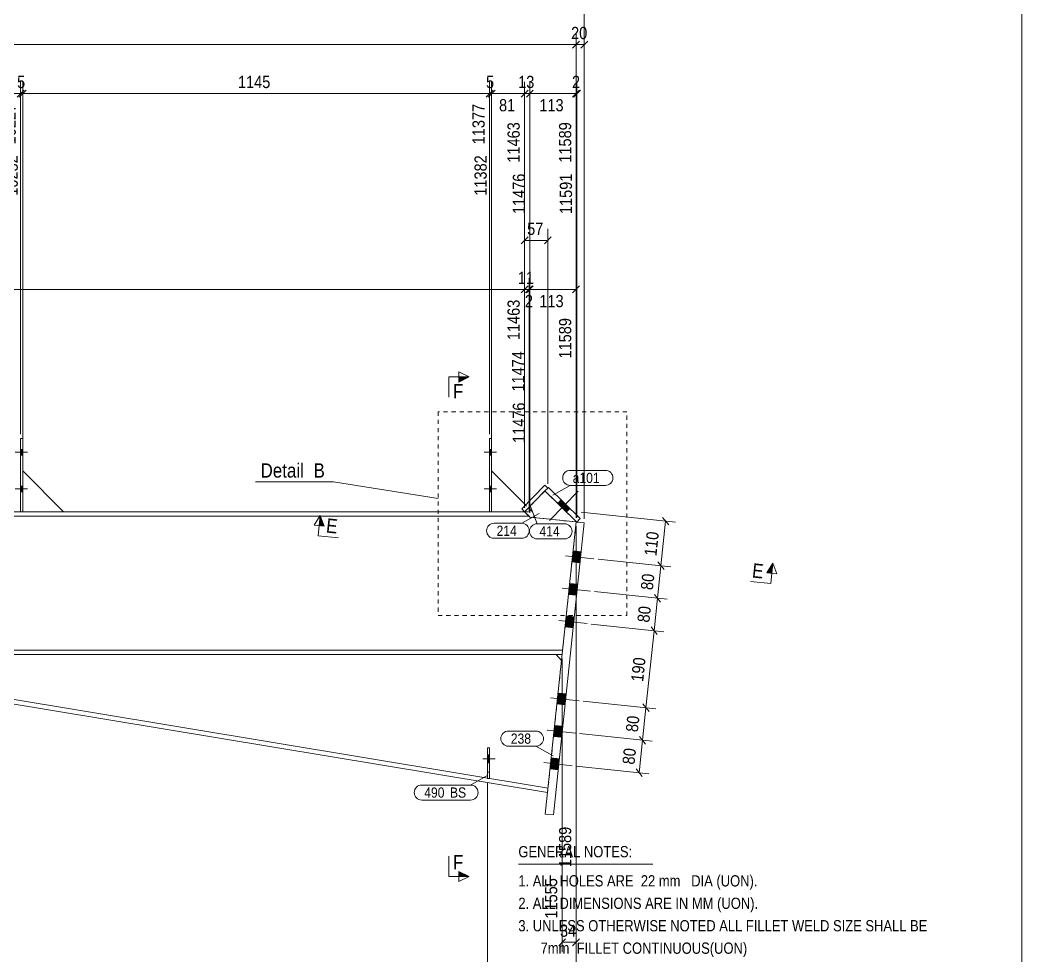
# Model space of a CAD drawing. Header units: millimetres. Extents: x 2 to 825, y 1 to 579.
# Drawn here: x 579.3 to 825, y 197.3 to 426.7 of the extents above; entities that cross this region are included whole.
import ezdxf

# ---------------------------------------------------------------- set-up
doc = ezdxf.new("R2010")
doc.units = ezdxf.units.MM
for name, pattern in [('XKITLINE00', [0]), ('XKITLINE01', [4, 1, -1, 1, -1]), ('XKITLINE02', [4, 2, -2])]:
    doc.linetypes.add(name, pattern=pattern)
for name, color, linetype, lineweight in [('Bolt', 3, 'Continuous', 0), ('DetailSymbol', 3, 'Continuous', 0), ('Dimensions', 7, 'Continuous', 0), ('DrawingSheet', 5, 'Continuous', 0), ('OtherObjectType', 7, 'Continuous', 0), ('Part', 2, 'Continuous', 0), ('PartMark', 7, 'Continuous', 0), ('Section', 6, 'Continuous', 0)]:
    doc.layers.add(name, color=color, linetype=linetype, lineweight=lineweight)
doc.styles.add('ARIAL', font='ARIAL.TTF')
doc.styles.add('ARIAL_NARROW', font='ARIALN.TTF')

# ---------------------------------------------------------------- blocks, each defined once
blk = doc.blocks.new('*A8')
at = {"layer": 'Bolt'}
blk.add_hatch(color=3, dxfattribs=at).paths.add_polyline_path([(694.44, 244.62), (693.94, 244.62), (693.94, 246.58), (694.44, 246.58)], flags=17)
at = {"layer": 'Bolt', "color": 3, "linetype": 'XKITLINE00', "lineweight": 0}
for p, q in [((694.44, 246.58), (693.94, 246.58)), ((695.79, 245.6), (692.79, 245.6)), ((694.44, 244.62), (693.94, 244.62))]:
    blk.add_line(p, q, dxfattribs=at)
blk = doc.blocks.new('*A18')
at = {"layer": 'Bolt'}
for points in [[(716.62, 293.65), (714.63, 293.86), (714.91, 296.54), (716.9, 296.33)], [(716.62, 293.65), (714.63, 293.86), (714.91, 296.54), (716.9, 296.33)], [(715.78, 285.69), (713.79, 285.9), (714.07, 288.58), (716.06, 288.38)], [(715.78, 285.69), (713.79, 285.9), (714.07, 288.58), (716.06, 288.38)], [(714.94, 277.73), (712.95, 277.94), (713.24, 280.63), (715.22, 280.42)], [(714.94, 277.73), (712.95, 277.94), (713.24, 280.63), (715.22, 280.42)], [(712.95, 258.84), (710.96, 259.05), (711.24, 261.73), (713.23, 261.52)], [(712.95, 258.84), (710.96, 259.05), (711.24, 261.73), (713.23, 261.52)], [(712.11, 250.88), (710.12, 251.09), (710.4, 253.78), (712.39, 253.57)], [(712.11, 250.88), (710.12, 251.09), (710.4, 253.78), (712.39, 253.57)], [(711.27, 242.93), (709.28, 243.14), (709.56, 245.82), (711.55, 245.61)], [(711.27, 242.93), (709.28, 243.14), (709.56, 245.82), (711.55, 245.61)]]:
    blk.add_hatch(color=3, dxfattribs=at).paths.add_polyline_path(points, flags=17)
at = {"layer": 'Bolt', "color": 3, "linetype": 'XKITLINE00', "lineweight": 0}
for p, q in [((720.04, 294.64), (713.08, 295.38)), ((720.04, 294.64), (713.08, 295.38)), ((716.9, 296.33), (714.91, 296.54)), ((716.9, 296.33), (714.91, 296.54)), ((716.62, 293.65), (714.63, 293.86)), ((716.62, 293.65), (714.63, 293.86)), ((716.06, 288.38), (714.07, 288.58)), ((716.06, 288.38), (714.07, 288.58)), ((719.2, 286.69), (712.24, 287.42)), ((719.2, 286.69), (712.24, 287.42)), ((715.78, 285.69), (713.79, 285.9)), ((715.78, 285.69), (713.79, 285.9)), ((715.22, 280.42), (713.24, 280.63)), ((715.22, 280.42), (713.24, 280.63)), ((718.36, 278.73), (711.4, 279.46)), ((718.36, 278.73), (711.4, 279.46)), ((714.94, 277.73), (712.95, 277.94)), ((714.94, 277.73), (712.95, 277.94)), ((716.37, 259.84), (709.41, 260.57)), ((716.37, 259.84), (709.41, 260.57)), ((713.23, 261.52), (711.24, 261.73)), ((713.23, 261.52), (711.24, 261.73)), ((712.95, 258.84), (710.96, 259.05)), ((712.95, 258.84), (710.96, 259.05)), ((712.39, 253.57), (710.4, 253.78)), ((712.39, 253.57), (710.4, 253.78)), ((715.53, 251.88), (708.57, 252.61)), ((715.53, 251.88), (708.57, 252.61)), ((712.11, 250.88), (710.12, 251.09)), ((712.11, 250.88), (710.12, 251.09)), ((711.55, 245.61), (709.56, 245.82)), ((711.55, 245.61), (709.56, 245.82)), ((714.69, 243.92), (707.73, 244.66)), ((714.69, 243.92), (707.73, 244.66)), ((711.27, 242.93), (709.28, 243.14)), ((711.27, 242.93), (709.28, 243.14))]:
    blk.add_line(p, q, dxfattribs=at)
blk = doc.blocks.new('*A19')
at = {"layer": 'Bolt'}
blk.add_hatch(color=3, dxfattribs=at).paths.add_polyline_path([(714.14, 306.97), (713.31, 306.11), (711.16, 308.21), (712, 309.07)], flags=17)
blk.add_hatch(color=3, dxfattribs=at).paths.add_polyline_path([(714.14, 306.97), (713.31, 306.11), (711.16, 308.21), (712, 309.07)], flags=17)
at = {"layer": 'Bolt', "color": 3, "linetype": 'XKITLINE00', "lineweight": 0}
for p, q in [((716.14, 311.17), (709.16, 304.01)), ((716.14, 311.17), (709.16, 304.01)), ((712, 309.07), (711.16, 308.21)), ((712, 309.07), (711.16, 308.21)), ((714.14, 306.97), (713.31, 306.11)), ((714.14, 306.97), (713.31, 306.11))]:
    blk.add_line(p, q, dxfattribs=at)
blk = doc.blocks.new('*A20')
at = {"layer": 'Part', "color": 2, "linetype": 'XKITLINE00', "lineweight": 0}
for p, q in [((496.36, 306.14), (703.03, 306.14)), ((704.13, 305.04), (496.36, 305.04)), ((704.13, 305.04), (703.03, 306.14)), ((712.35, 272.24), (496.36, 272.24)), ((496.36, 271.14), (712.23, 271.14))]:
    blk.add_line(p, q, dxfattribs=at)
at = {"layer": 'Part', "color": 7, "linetype": 'XKITLINE01', "lineweight": 0}
for p, q in [((703.03, 306.13), (496.36, 306.13)), ((703.03, 306.14), (703.03, 306.13)), ((704.32, 304.85), (703.03, 306.13)), ((715.66, 303.65), (704.32, 304.85)), ((712.23, 271.14), (715.66, 303.65))]:
    blk.add_line(p, q, dxfattribs=at)
blk = doc.blocks.new('*A21')
at = {"layer": 'Part', "color": 2, "linetype": 'XKITLINE00', "lineweight": 0}
for p, q in [((579.94, 324.14), (579.44, 324.14)), ((579.44, 324.14), (579.44, 306.14)), ((579.94, 306.14), (579.94, 324.14))]:
    blk.add_line(p, q, dxfattribs=at)
at = {"layer": 'Part', "color": 7, "linetype": 'XKITLINE01', "lineweight": 0}
blk.add_line((579.44, 306.14), (579.94, 306.14), dxfattribs=at)
blk = doc.blocks.new('*A25')
at = {"layer": 'Part', "color": 7, "linetype": 'XKITLINE01', "lineweight": 0}
for p, q in [((693.94, 248.3), (693.94, 240.8)), ((694.44, 248.3), (693.94, 248.3)), ((694.44, 240.8), (694.44, 248.3)), ((693.94, 242.3), (694.44, 242.3)), ((693.94, 240.8), (694.44, 240.8))]:
    blk.add_line(p, q, dxfattribs=at)
blk = doc.blocks.new('*A26')
at = {"layer": 'Part', "color": 2, "linetype": 'XKITLINE00', "lineweight": 0}
blk.add_line((694.94, 316.14), (703.27, 307.81), dxfattribs=at)
at = {"layer": 'Part', "color": 7, "linetype": 'XKITLINE01', "lineweight": 0}
for p, q in [((694.94, 306.14), (694.94, 316.14)), ((704.94, 306.14), (703.27, 307.81)), ((694.94, 306.14), (704.94, 306.14))]:
    blk.add_line(p, q, dxfattribs=at)
blk = doc.blocks.new('*A28')
at = {"layer": 'Part', "color": 2, "linetype": 'XKITLINE00', "lineweight": 0}
for p, q in [((694.94, 324.14), (694.44, 324.14)), ((694.44, 324.14), (694.44, 306.14)), ((694.94, 306.14), (694.94, 324.14))]:
    blk.add_line(p, q, dxfattribs=at)
at = {"layer": 'Part', "color": 7, "linetype": 'XKITLINE01', "lineweight": 0}
blk.add_line((694.44, 306.14), (694.94, 306.14), dxfattribs=at)
blk = doc.blocks.new('*A29')
at = {"layer": 'Part', "color": 2, "linetype": 'XKITLINE00', "lineweight": 0}
blk.add_line((589.94, 306.14), (579.94, 316.14), dxfattribs=at)
at = {"layer": 'Part', "color": 7, "linetype": 'XKITLINE01', "lineweight": 0}
for p, q in [((579.94, 316.14), (579.94, 306.14)), ((579.94, 306.14), (589.94, 306.14))]:
    blk.add_line(p, q, dxfattribs=at)
blk = doc.blocks.new('*A36')
at = {"layer": 'Part', "color": 2, "linetype": 'XKITLINE00', "lineweight": 0}
for p, q in [((694.44, 248.3), (693.94, 248.3)), ((693.94, 248.3), (693.94, 240.88)), ((694.44, 248.3), (694.44, 240.8))]:
    blk.add_line(p, q, dxfattribs=at)
at = {"layer": 'Part', "color": 7, "linetype": 'XKITLINE01', "lineweight": 0}
for p, q in [((693.94, 242.3), (694.44, 242.3)), ((693.94, 240.8), (693.94, 240.88)), ((694.44, 240.8), (693.94, 240.8))]:
    blk.add_line(p, q, dxfattribs=at)
blk = doc.blocks.new('*A50')
at = {"layer": 'Part', "color": 2, "linetype": 'XKITLINE00', "lineweight": 0}
for p, q in [((708.11, 232.05), (715.66, 303.65)), ((710.1, 231.84), (717.65, 303.44)), ((715.66, 303.65), (715.85, 303.63)), ((717.65, 303.44), (715.86, 303.63)), ((708.11, 232.05), (710.1, 231.84))]:
    blk.add_line(p, q, dxfattribs=at)
at = {"layer": 'Part', "color": 7, "linetype": 'XKITLINE01', "lineweight": 0}
for p, q in [((715.85, 303.63), (715.86, 303.63)), ((715.86, 303.63), (715.85, 303.63))]:
    blk.add_line(p, q, dxfattribs=at)
blk = doc.blocks.new('*A51')
at = {"layer": 'Part', "color": 2, "linetype": 'XKITLINE00', "lineweight": 0}
for p, q in [((511.36, 270.05), (511.54, 271.14)), ((708.78, 238.42), (511.54, 271.14)), ((712.08, 269.69), (710.77, 271.14)), ((708.67, 237.33), (511.36, 270.05))]:
    blk.add_line(p, q, dxfattribs=at)
at = {"layer": 'Part', "color": 7, "linetype": 'XKITLINE01', "lineweight": 0}
for p, q in [((710.77, 271.14), (511.54, 271.14)), ((712.08, 269.69), (708.67, 237.33))]:
    blk.add_line(p, q, dxfattribs=at)
blk = doc.blocks.new('*A53')
at = {"layer": 'Part', "color": 2, "linetype": 'XKITLINE00', "lineweight": 0}
for p, q in [((708.01, 312.67), (702.32, 306.83)), ((708.73, 311.97), (708.01, 312.67)), ((708.03, 311.26), (703.03, 306.13)), ((703.03, 306.13), (702.32, 306.83))]:
    blk.add_line(p, q, dxfattribs=at)
at = {"layer": 'Part', "color": 7, "linetype": 'XKITLINE01', "lineweight": 0}
blk.add_line((708.73, 311.97), (708.03, 311.26), dxfattribs=at)
blk = doc.blocks.new('*A54')
at = {"layer": 'Part', "color": 7, "linetype": 'XKITLINE01', "lineweight": 0}
for p, q in [((703.03, 306.13), (708.03, 311.26)), ((708.03, 311.26), (715.86, 303.63)), ((703.03, 306.13), (704.13, 305.04)), ((715.86, 303.63), (715.66, 303.65))]:
    blk.add_line(p, q, dxfattribs=at)
at = {"layer": 'Part', "color": 2, "linetype": 'XKITLINE00', "lineweight": 0}
for p, q in [((704.13, 305.04), (704.32, 304.85)), ((704.32, 304.85), (715.66, 303.65))]:
    blk.add_line(p, q, dxfattribs=at)
blk = doc.blocks.new('*A55')
at = {"layer": 'Part', "color": 2, "linetype": 'XKITLINE00', "lineweight": 0}
for p, q in [((708.87, 312.12), (708.03, 311.26)), ((716.69, 304.49), (708.87, 312.12)), ((708.03, 311.26), (715.86, 303.63)), ((715.86, 303.63), (716.69, 304.49))]:
    blk.add_line(p, q, dxfattribs=at)
blk = doc.blocks.new('*A56')
at = {"layer": 'Bolt'}
for points in [[(579.44, 321.44), (579.94, 321.44), (579.94, 320.04), (579.44, 320.04)], [(579.44, 321.44), (579.94, 321.44), (579.94, 320.04), (579.44, 320.04)], [(579.44, 312.44), (579.94, 312.44), (579.94, 311.04), (579.44, 311.04)], [(579.44, 312.44), (579.94, 312.44), (579.94, 311.04), (579.44, 311.04)]]:
    blk.add_hatch(color=3, dxfattribs=at).paths.add_polyline_path(points, flags=17)
at = {"layer": 'Bolt', "color": 3, "linetype": 'XKITLINE00', "lineweight": 0}
for p, q in [((581.1, 320.74), (578.1, 320.74)), ((581.1, 320.74), (578.1, 320.74)), ((579.94, 321.44), (579.44, 321.44)), ((579.94, 321.44), (579.44, 321.44)), ((579.94, 320.04), (579.44, 320.04)), ((579.94, 320.04), (579.44, 320.04)), ((579.94, 312.44), (579.44, 312.44)), ((579.94, 312.44), (579.44, 312.44)), ((581.1, 311.74), (578.1, 311.74)), ((581.1, 311.74), (578.1, 311.74)), ((579.94, 311.04), (579.44, 311.04)), ((579.94, 311.04), (579.44, 311.04))]:
    blk.add_line(p, q, dxfattribs=at)
blk = doc.blocks.new('*A59')
at = {"layer": 'Bolt', "color": 3, "linetype": 'XKITLINE02', "lineweight": 0}
for p, q in [((694.44, 246.58), (693.94, 246.58)), ((695.79, 245.6), (692.79, 245.6)), ((694.44, 244.62), (693.94, 244.62))]:
    blk.add_line(p, q, dxfattribs=at)
blk = doc.blocks.new('*A60')
at = {"layer": 'Bolt'}
for points in [[(694.44, 321.44), (694.94, 321.44), (694.94, 320.04), (694.44, 320.04)], [(694.44, 321.44), (694.94, 321.44), (694.94, 320.04), (694.44, 320.04)], [(694.44, 312.44), (694.94, 312.44), (694.94, 311.04), (694.44, 311.04)], [(694.44, 312.44), (694.94, 312.44), (694.94, 311.04), (694.44, 311.04)]]:
    blk.add_hatch(color=3, dxfattribs=at).paths.add_polyline_path(points, flags=17)
at = {"layer": 'Bolt', "color": 3, "linetype": 'XKITLINE00', "lineweight": 0}
for p, q in [((696.1, 320.74), (693.1, 320.74)), ((696.1, 320.74), (693.1, 320.74)), ((694.94, 321.44), (694.44, 321.44)), ((694.94, 321.44), (694.44, 321.44)), ((694.94, 320.04), (694.44, 320.04)), ((694.94, 320.04), (694.44, 320.04)), ((694.94, 312.44), (694.44, 312.44)), ((694.94, 312.44), (694.44, 312.44)), ((696.1, 311.74), (693.1, 311.74)), ((696.1, 311.74), (693.1, 311.74)), ((694.94, 311.04), (694.44, 311.04)), ((694.94, 311.04), (694.44, 311.04))]:
    blk.add_line(p, q, dxfattribs=at)
blk = doc.blocks.new('*A169')
at = {"layer": 'DrawingSheet', "color": 5, "linetype": 'XKITLINE00', "lineweight": 0}
blk.add_line((825, 5), (825, 579), dxfattribs=at)
blk = doc.blocks.new('*A171')
at = {"layer": 'OtherObjectType', "color": 7, "linetype": 'XKITLINE00', "lineweight": 0}
blk.add_line((701.5, 219.82), (734.5, 219.82), dxfattribs=at)
at = {"layer": 'OtherObjectType', "color": 7, "style": 'ARIAL_NARROW', "width": 1.008832}
for s, p in [('GENERAL NOTES:', (701.5, 221.47)), ('1. ALL HOLES ARE  22 mm   DIA (UON).', (701.5, 214.32)), ('2. ALL DIMENSIONS ARE IN MM (UON).', (701.5, 208.82)), ('3. UNLESS OTHERWISE NOTED ALL FILLET WELD SIZE SHALL BE', (701.5, 203.32)), ('7mm  FILLET CONTINUOUS(UON)', (706.95, 197.82)), ('4. RD DENOTES BASE LINE = 00', (701.5, 192.32))]:
    blk.add_text(s, height=2.75, dxfattribs=at).set_placement(p)
blk = doc.blocks.new('*A177')
at = {"layer": 'Dimensions', "color": 7, "linetype": 'XKITLINE00', "lineweight": 0}
blk.add_line((717.65, 304.44), (717.65, 435.49), dxfattribs=at)
blk = doc.blocks.new('*A187')
at = {"layer": 'Dimensions', "color": 7, "linetype": 'XKITLINE00', "lineweight": 0}
for p, q in [((715.66, 304.65), (715.66, 423.49)), ((37.08, 420.64), (715.66, 420.64)), ((716.51, 421.49), (714.81, 419.79))]:
    blk.add_line(p, q, dxfattribs=at)
at = {"layer": 'Dimensions', "color": 3}
blk.add_point((715.66, 420.64), dxfattribs=at)
blk = doc.blocks.new('*A188')
at = {"layer": 'Dimensions', "color": 7, "linetype": 'XKITLINE00', "lineweight": 0}
for p, q in [((579.94, 317.14), (579.94, 411.49)), ((694.44, 325.14), (694.44, 411.49)), ((580.79, 409.49), (579.09, 407.79)), ((579.94, 408.64), (694.44, 408.64)), ((695.29, 409.49), (693.59, 407.79))]:
    blk.add_line(p, q, dxfattribs=at)
at = {"layer": 'Dimensions', "color": 3}
for p in [(579.94, 408.64), (694.44, 408.64)]:
    blk.add_point(p, dxfattribs=at)
at = {"layer": 'Dimensions', "color": 3, "style": 'ARIAL', "width": 0.85}
blk.add_text('1145', height=3, dxfattribs=at).set_placement((632.74, 409.99))
blk.add_text('11377', height=3, rotation=90.0002, dxfattribs=at).set_placement((693.24, 396.21))
blk = doc.blocks.new('*A193')
at = {"layer": 'Dimensions', "color": 7, "linetype": 'XKITLINE00', "lineweight": 0}
for p, q in [((470.26, 271.24), (470.26, 182.24)), ((693.94, 239.8), (693.94, 182.24)), ((471.11, 185.49), (469.41, 183.79)), ((470.26, 184.64), (693.94, 184.64)), ((694.79, 185.49), (693.09, 183.79))]:
    blk.add_line(p, q, dxfattribs=at)
at = {"layer": 'Dimensions', "color": 3}
for p in [(470.26, 184.64), (693.94, 184.64)]:
    blk.add_point(p, dxfattribs=at)
at = {"layer": 'Dimensions', "color": 3, "style": 'ARIAL', "width": 0.85}
blk.add_text('11372', height=3, rotation=90.0002, dxfattribs=at).set_placement((692.74, 185.94))
blk.add_text('2450', height=3, dxfattribs=at).set_placement((577.65, 185.99))
blk = doc.blocks.new('*A194')
at = {"layer": 'Dimensions', "color": 7, "linetype": 'XKITLINE00', "lineweight": 0}
for p, q in [((715.66, 302.65), (715.66, 182.24)), ((693.94, 239.8), (693.94, 182.24)), ((694.79, 185.49), (693.09, 183.79)), ((693.94, 184.64), (715.66, 184.64)), ((716.51, 185.49), (714.81, 183.79))]:
    blk.add_line(p, q, dxfattribs=at)
at = {"layer": 'Dimensions', "color": 3}
for p in [(693.94, 184.64), (715.66, 184.64)]:
    blk.add_point(p, dxfattribs=at)
at = {"layer": 'Dimensions', "color": 3, "style": 'ARIAL', "width": 0.85}
blk.add_text('11589', height=3, rotation=90.0002, dxfattribs=at).set_placement((714.46, 185.94))
blk.add_text('217', height=3, dxfattribs=at).set_placement((701.46, 185.99))
blk = doc.blocks.new('*A195')
at = {"layer": 'Dimensions', "color": 7, "linetype": 'XKITLINE00', "lineweight": 0}
for p, q in [((703.88, 373.49), (702.19, 371.79)), ((703.03, 307.13), (703.03, 375.49)), ((709.58, 373.49), (707.88, 371.79)), ((708.73, 312.97), (708.73, 375.49)), ((703.03, 372.64), (708.73, 372.64))]:
    blk.add_line(p, q, dxfattribs=at)
at = {"layer": 'Dimensions', "color": 3}
for p in [(703.03, 372.64), (708.73, 372.64)]:
    blk.add_point(p, dxfattribs=at)
at = {"layer": 'Dimensions', "color": 3, "style": 'ARIAL', "width": 0.85}
blk.add_text('57', height=3, dxfattribs=at).set_placement((703.65, 373.99))
blk = doc.blocks.new('*A196')
at = {"layer": 'Dimensions', "color": 7, "linetype": 'XKITLINE00', "lineweight": 0}
for p, q in [((716.53, 251.77), (734.34, 249.9)), ((731.2, 251.08), (732.71, 249.21)), ((731.11, 242.19), (731.95, 250.15)), ((715.69, 243.82), (733.5, 241.94)), ((730.36, 243.12), (731.87, 241.26))]:
    blk.add_line(p, q, dxfattribs=at)
at = {"layer": 'Dimensions', "color": 3}
for p in [(731.95, 250.15), (731.11, 242.19)]:
    blk.add_point(p, dxfattribs=at)
at = {"layer": 'Dimensions', "color": 3, "style": 'ARIAL', "width": 0.85}
blk.add_text('80', height=3, rotation=83.9784, dxfattribs=at).set_placement((729.96, 244.1))
blk = doc.blocks.new('*A197')
at = {"layer": 'Dimensions', "color": 7, "linetype": 'XKITLINE00', "lineweight": 0}
for p, q in [((717.37, 259.73), (735.18, 257.85)), ((731.95, 250.15), (732.79, 258.1)), ((732.04, 259.04), (733.55, 257.17)), ((716.53, 251.77), (734.34, 249.9)), ((731.2, 251.08), (732.71, 249.21))]:
    blk.add_line(p, q, dxfattribs=at)
at = {"layer": 'Dimensions', "color": 3}
for p in [(732.79, 258.1), (731.95, 250.15)]:
    blk.add_point(p, dxfattribs=at)
at = {"layer": 'Dimensions', "color": 3, "style": 'ARIAL', "width": 0.85}
blk.add_text('80', height=3, rotation=83.9784, dxfattribs=at).set_placement((730.8, 252.05))
blk = doc.blocks.new('*A198')
at = {"layer": 'Dimensions', "color": 7, "linetype": 'XKITLINE00', "lineweight": 0}
for p, q in [((719.36, 278.63), (737.17, 276.75)), ((734.03, 277.93), (735.54, 276.07)), ((732.79, 258.1), (734.78, 277)), ((717.37, 259.73), (735.18, 257.85)), ((732.04, 259.04), (733.55, 257.17))]:
    blk.add_line(p, q, dxfattribs=at)
at = {"layer": 'Dimensions', "color": 3}
for p in [(734.78, 277), (732.79, 258.1)]:
    blk.add_point(p, dxfattribs=at)
at = {"layer": 'Dimensions', "color": 3, "style": 'ARIAL', "width": 0.85}
blk.add_text('190', height=3, rotation=83.9784, dxfattribs=at).set_placement((732.1, 264.37))
blk = doc.blocks.new('*A199')
at = {"layer": 'Dimensions', "color": 7, "linetype": 'XKITLINE00', "lineweight": 0}
for p, q in [((720.2, 286.58), (738.01, 284.7)), ((734.87, 285.89), (736.38, 284.02)), ((734.78, 277), (735.62, 284.95)), ((719.36, 278.63), (737.17, 276.75)), ((734.03, 277.93), (735.54, 276.07))]:
    blk.add_line(p, q, dxfattribs=at)
at = {"layer": 'Dimensions', "color": 3}
for p in [(735.62, 284.95), (734.78, 277)]:
    blk.add_point(p, dxfattribs=at)
at = {"layer": 'Dimensions', "color": 3, "style": 'ARIAL', "width": 0.85}
blk.add_text('80', height=3, rotation=83.9784, dxfattribs=at).set_placement((733.63, 278.91))
blk = doc.blocks.new('*A200')
at = {"layer": 'Dimensions', "color": 7, "linetype": 'XKITLINE00', "lineweight": 0}
for p, q in [((721.04, 294.54), (738.85, 292.66)), ((735.62, 284.95), (736.46, 292.91)), ((735.71, 293.84), (737.22, 291.98)), ((720.2, 286.58), (738.01, 284.7)), ((734.87, 285.89), (736.38, 284.02))]:
    blk.add_line(p, q, dxfattribs=at)
at = {"layer": 'Dimensions', "color": 3}
for p in [(736.46, 292.91), (735.62, 284.95)]:
    blk.add_point(p, dxfattribs=at)
at = {"layer": 'Dimensions', "color": 3, "style": 'ARIAL', "width": 0.85}
blk.add_text('80', height=3, rotation=83.9784, dxfattribs=at).set_placement((734.47, 286.86))
blk = doc.blocks.new('*A201')
at = {"layer": 'Dimensions', "color": 7, "linetype": 'XKITLINE00', "lineweight": 0}
for p, q in [((716.92, 306.03), (740, 303.6)), ((736.86, 304.78), (738.37, 302.92)), ((736.46, 292.91), (737.62, 303.85)), ((721.04, 294.54), (738.85, 292.66)), ((735.71, 293.84), (737.22, 291.98))]:
    blk.add_line(p, q, dxfattribs=at)
at = {"layer": 'Dimensions', "color": 3}
for p in [(737.62, 303.85), (736.46, 292.91)]:
    blk.add_point(p, dxfattribs=at)
at = {"layer": 'Dimensions', "color": 3, "style": 'ARIAL', "width": 0.85}
blk.add_text('110', height=3, rotation=83.9784, dxfattribs=at).set_placement((735.35, 295.2))
blk = doc.blocks.new('*A202')
at = {"layer": 'Dimensions', "color": 7, "linetype": 'XKITLINE00', "lineweight": 0}
for p, q in [((715.66, 302.65), (715.66, 198.24)), ((712.23, 270.14), (712.23, 198.24)), ((713.08, 201.49), (711.39, 199.79)), ((716.51, 201.49), (714.81, 199.79)), ((712.23, 200.64), (715.66, 200.64))]:
    blk.add_line(p, q, dxfattribs=at)
at = {"layer": 'Dimensions', "color": 3}
for p in [(712.23, 200.64), (715.66, 200.64)]:
    blk.add_point(p, dxfattribs=at)
at = {"layer": 'Dimensions', "color": 3, "style": 'ARIAL', "width": 0.85}
for s, p in [('11589', (714.46, 219.04)), ('11555', (711.03, 206.44))]:
    blk.add_text(s, height=3, rotation=90.0002, dxfattribs=at).set_placement(p)
blk.add_text('34', height=3, dxfattribs=at).set_placement((711.72, 201.99))
blk = doc.blocks.new('*A204')
at = {"layer": 'Dimensions', "color": 7, "linetype": 'XKITLINE00', "lineweight": 0}
for p, q in [((703.88, 361.49), (702.19, 359.79)), ((703.03, 307.14), (703.03, 363.49)), ((40.77, 360.64), (703.03, 360.64))]:
    blk.add_line(p, q, dxfattribs=at)
at = {"layer": 'Dimensions', "color": 3}
blk.add_point((703.03, 360.64), dxfattribs=at)
at = {"layer": 'Dimensions', "color": 3, "style": 'ARIAL', "width": 0.85}
blk.add_text('11463', height=3, rotation=90.0002, dxfattribs=at).set_placement((701.83, 348.21))
blk = doc.blocks.new('*A205')
at = {"layer": 'Dimensions', "color": 7, "linetype": 'XKITLINE00', "lineweight": 0}
for p, q in [((703.88, 361.49), (702.19, 359.79)), ((703.03, 307.14), (703.03, 363.49)), ((704.98, 361.49), (703.28, 359.79)), ((704.13, 306.04), (704.13, 363.49)), ((703.03, 360.64), (704.13, 360.64))]:
    blk.add_line(p, q, dxfattribs=at)
at = {"layer": 'Dimensions', "color": 3}
for p in [(703.03, 360.64), (704.13, 360.64)]:
    blk.add_point(p, dxfattribs=at)
at = {"layer": 'Dimensions', "color": 3, "style": 'ARIAL', "width": 0.85}
blk.add_text('11', height=3, dxfattribs=at).set_placement((701.36, 361.99))
blk.add_text('11474', height=3, rotation=90.0002, dxfattribs=at).set_placement((702.93, 335.61))
blk = doc.blocks.new('*A206')
at = {"layer": 'Dimensions', "color": 7, "linetype": 'XKITLINE00', "lineweight": 0}
for p, q in [((704.98, 361.49), (703.28, 359.79)), ((705.17, 361.49), (703.47, 359.79)), ((704.13, 306.04), (704.13, 363.04)), ((704.32, 305.85), (704.32, 363.04)), ((704.13, 360.64), (704.32, 360.64))]:
    blk.add_line(p, q, dxfattribs=at)
at = {"layer": 'Dimensions', "color": 3}
for p in [(704.13, 360.64), (704.32, 360.64)]:
    blk.add_point(p, dxfattribs=at)
at = {"layer": 'Dimensions', "color": 3, "style": 'ARIAL', "width": 0.85}
blk.add_text('2', height=3, dxfattribs=at).set_placement((703.11, 356.29))
blk.add_text('11476', height=3, rotation=90.0002, dxfattribs=at).set_placement((703.12, 323.01))
blk = doc.blocks.new('*A207')
at = {"layer": 'Dimensions', "color": 7, "linetype": 'XKITLINE00', "lineweight": 0}
for p, q in [((705.17, 361.49), (703.47, 359.79)), ((704.32, 305.85), (704.32, 363.04)), ((716.51, 361.49), (714.81, 359.79)), ((715.66, 304.65), (715.66, 363.04)), ((704.32, 360.64), (715.66, 360.64))]:
    blk.add_line(p, q, dxfattribs=at)
at = {"layer": 'Dimensions', "color": 3}
for p in [(704.32, 360.64), (715.66, 360.64)]:
    blk.add_point(p, dxfattribs=at)
at = {"layer": 'Dimensions', "color": 3, "style": 'ARIAL', "width": 0.85}
blk.add_text('113', height=3, dxfattribs=at).set_placement((706.65, 356.29))
blk.add_text('11589', height=3, rotation=90.0002, dxfattribs=at).set_placement((714.46, 343.71))
blk = doc.blocks.new('*A208')
at = {"layer": 'DetailSymbol', "color": 6, "linetype": 'XKITLINE01', "lineweight": 0}
for p, q in [((728.14, 330.66), (681.83, 330.66)), ((681.83, 330.66), (681.83, 280.71)), ((728.14, 280.71), (728.14, 330.66)), ((681.83, 280.71), (728.14, 280.71))]:
    blk.add_line(p, q, dxfattribs=at)
at = {"layer": 'DetailSymbol', "color": 6, "linetype": 'XKITLINE00', "lineweight": 0}
for p, q in [((656.13, 313.52), (637.03, 313.52)), ((681.83, 309.4), (656.13, 313.52))]:
    blk.add_line(p, q, dxfattribs=at)
at = {"layer": 'DetailSymbol', "color": 7, "style": 'ARIAL', "width": 0.85}
for s, p in [('Detail', (638.28, 314.52)), ('B', (651.27, 314.52))]:
    blk.add_text(s, height=3.5, dxfattribs=at).set_placement(p)
blk = doc.blocks.new('*A209')
at = {"layer": 'PartMark', "color": 7, "linetype": 'XKITLINE00', "lineweight": 0}
for p, q in [((699.05, 252.4), (705.82, 252.4)), ((699.05, 248.7), (705.82, 248.7)), ((710.06, 246.31), (705.82, 248.7))]:
    blk.add_line(p, q, dxfattribs=at)
for centre, start, end in [((699.05, 250.55), 90, 270), ((705.82, 250.55), 270, 90)]:
    blk.add_arc(centre, 1.85, start, end, dxfattribs=at)
at = {"layer": 'PartMark', "color": 3, "style": 'ARIAL', "width": 0.85}
blk.add_text('238', height=2.5, dxfattribs=at).set_placement((699.65, 249.3))
blk = doc.blocks.new('*A212')
at = {"layer": 'PartMark', "color": 7, "linetype": 'XKITLINE00', "lineweight": 0}
for p, q in [((704.25, 308.11), (706.07, 303.2)), ((706.07, 303.2), (712.83, 303.2)), ((706.07, 299.5), (712.83, 299.5))]:
    blk.add_line(p, q, dxfattribs=at)
for centre, start, end in [((706.07, 301.35), 90, 270), ((712.83, 301.35), 270, 90)]:
    blk.add_arc(centre, 1.85, start, end, dxfattribs=at)
at = {"layer": 'PartMark', "color": 3, "style": 'ARIAL', "width": 0.85}
blk.add_text('414', height=2.5, dxfattribs=at).set_placement((706.67, 300.1))
blk = doc.blocks.new('*A213')
at = {"layer": 'PartMark', "color": 7, "linetype": 'XKITLINE00', "lineweight": 0}
for p, q in [((706.56, 305.74), (702.32, 303.34)), ((695.56, 303.34), (702.32, 303.34)), ((695.56, 299.64), (702.32, 299.64))]:
    blk.add_line(p, q, dxfattribs=at)
for centre, start, end in [((695.56, 301.49), 90, 270), ((702.32, 301.49), 270, 90)]:
    blk.add_arc(centre, 1.85, start, end, dxfattribs=at)
at = {"layer": 'PartMark', "color": 3, "style": 'ARIAL', "width": 0.85}
blk.add_text('214', height=2.5, dxfattribs=at).set_placement((696.16, 300.24))
blk = doc.blocks.new('*A214')
at = {"layer": 'PartMark', "color": 7, "linetype": 'XKITLINE00', "lineweight": 0}
for p, q in [((714.22, 316.3), (722.84, 316.3)), ((709.98, 310.2), (714.22, 312.6)), ((714.22, 312.6), (722.84, 312.6))]:
    blk.add_line(p, q, dxfattribs=at)
for centre, start, end in [((714.22, 314.45), 90, 270), ((722.84, 314.45), 270, 90)]:
    blk.add_arc(centre, 1.85, start, end, dxfattribs=at)
at = {"layer": 'PartMark', "color": 3, "style": 'ARIAL', "width": 0.85}
blk.add_text('a101', height=2.5, dxfattribs=at).set_placement((714.82, 313.2))
blk = doc.blocks.new('*A218')
at = {"layer": 'PartMark', "color": 7, "linetype": 'XKITLINE00', "lineweight": 0}
for p, q in [((694.03, 241.58), (689.78, 239.18)), ((677.82, 239.18), (689.78, 239.18)), ((677.82, 235.48), (689.78, 235.48))]:
    blk.add_line(p, q, dxfattribs=at)
for centre, start, end in [((677.82, 237.33), 90, 270), ((689.78, 237.33), 270, 90)]:
    blk.add_arc(centre, 1.85, start, end, dxfattribs=at)
at = {"layer": 'PartMark', "color": 3, "style": 'ARIAL', "width": 0.85}
for s, p in [('490', (678.42, 236.08)), ('BS', (684.73, 236.08))]:
    blk.add_text(s, height=2.5, dxfattribs=at).set_placement(p)
blk = doc.blocks.new('*A226')
at = {"layer": 'Section'}
for points in [[(652.64, 302.75), (652.9, 305.24), (653.88, 302.62)], [(762.44, 291.17), (763.94, 293.53), (763.68, 291.04)]]:
    blk.add_hatch(color=3, dxfattribs=at).paths.add_polyline_path(points, flags=17)
at = {"layer": 'Section', "color": 3, "linetype": 'XKITLINE00', "lineweight": 0}
for p, q in [((651.4, 302.88), (652.9, 305.24)), ((652.9, 305.24), (653.88, 302.62)), ((653.88, 302.62), (651.4, 302.88)), ((763.94, 293.53), (762.44, 291.17)), ((763.94, 293.53), (764.92, 290.91)), ((762.44, 291.17), (764.92, 290.91))]:
    blk.add_line(p, q, dxfattribs=at)
at = {"layer": 'Section', "color": 1, "linetype": 'XKITLINE00', "lineweight": 0}
for p, q in [((652.38, 300.27), (652.9, 305.24)), ((652.38, 300.27), (657.35, 299.74)), ((763.42, 288.55), (763.94, 293.53)), ((763.42, 288.55), (758.45, 289.08))]:
    blk.add_line(p, q, dxfattribs=at)
at = {"layer": 'Section', "color": 7, "style": 'ARIAL', "width": 0.85}
for p in [(654.22, 301.08), (758.69, 290.06)]:
    blk.add_text('E', height=3.5, rotation=-6.0218, dxfattribs=at).set_placement(p)
blk = doc.blocks.new('*A227')
at = {"layer": 'Section'}
for points in [[(686.94, 339.2), (689.44, 339.2), (686.94, 337.95)], [(686.94, 218.02), (689.44, 216.77), (686.94, 216.77)]]:
    blk.add_hatch(color=3, dxfattribs=at).paths.add_polyline_path(points, flags=17)
at = {"layer": 'Section', "color": 1, "linetype": 'XKITLINE00', "lineweight": 0}
for p, q in [((684.44, 339.2), (684.44, 334.2)), ((684.44, 339.2), (689.44, 339.2)), ((684.44, 216.77), (684.44, 221.77)), ((684.44, 216.77), (689.44, 216.77))]:
    blk.add_line(p, q, dxfattribs=at)
at = {"layer": 'Section', "color": 3, "linetype": 'XKITLINE00', "lineweight": 0}
for p, q in [((686.94, 337.95), (686.94, 340.45)), ((686.94, 340.45), (689.44, 339.2)), ((689.44, 339.2), (686.94, 337.95)), ((689.44, 216.77), (686.94, 218.02)), ((686.94, 218.02), (686.94, 215.52)), ((689.44, 216.77), (686.94, 215.52))]:
    blk.add_line(p, q, dxfattribs=at)
at = {"layer": 'Section', "color": 7, "style": 'ARIAL', "width": 0.85}
for p in [(685.44, 333.95), (685.44, 218.52)]:
    blk.add_text('F', height=3.5, dxfattribs=at).set_placement(p)
blk = doc.blocks.new('*A243')
at = {"layer": 'Dimensions', "color": 7, "linetype": 'XKITLINE00', "lineweight": 0}
for p, q in [((471.26, 317.14), (471.26, 411.49)), ((579.44, 325.14), (579.44, 411.49)), ((472.11, 409.49), (470.41, 407.79)), ((471.26, 408.64), (579.44, 408.64)), ((580.29, 409.49), (578.59, 407.79))]:
    blk.add_line(p, q, dxfattribs=at)
at = {"layer": 'Dimensions', "color": 3}
for p in [(471.26, 408.64), (579.44, 408.64)]:
    blk.add_point(p, dxfattribs=at)
at = {"layer": 'Dimensions', "color": 3, "style": 'ARIAL', "width": 0.85}
blk.add_text('1295', height=3, dxfattribs=at).set_placement((520.9, 409.99))
blk.add_text('10227', height=3, rotation=90.0002, dxfattribs=at).set_placement((578.24, 396.21))
blk = doc.blocks.new('*A244')
at = {"layer": 'Dimensions', "color": 7, "linetype": 'XKITLINE00', "lineweight": 0}
for p, q in [((579.44, 325.14), (579.44, 411.49)), ((579.94, 317.14), (579.94, 411.49)), ((580.29, 409.49), (578.59, 407.79)), ((580.79, 409.49), (579.09, 407.79)), ((579.44, 408.64), (579.94, 408.64))]:
    blk.add_line(p, q, dxfattribs=at)
at = {"layer": 'Dimensions', "color": 3}
for p in [(579.44, 408.64), (579.94, 408.64)]:
    blk.add_point(p, dxfattribs=at)
at = {"layer": 'Dimensions', "color": 3, "style": 'ARIAL', "width": 0.85}
blk.add_text('5', height=3, dxfattribs=at).set_placement((578.57, 409.99))
blk.add_text('10232', height=3, rotation=90.0002, dxfattribs=at).set_placement((578.74, 383.61))
blk = doc.blocks.new('*A245')
at = {"layer": 'Dimensions', "color": 7, "linetype": 'XKITLINE00', "lineweight": 0}
for p, q in [((715.66, 304.65), (715.66, 423.49)), ((717.65, 304.44), (717.65, 423.49)), ((716.51, 421.49), (714.81, 419.79)), ((715.66, 420.64), (717.65, 420.64)), ((718.5, 421.49), (716.8, 419.79))]:
    blk.add_line(p, q, dxfattribs=at)
at = {"layer": 'Dimensions', "color": 3}
for p in [(715.66, 420.64), (717.65, 420.64)]:
    blk.add_point(p, dxfattribs=at)
at = {"layer": 'Dimensions', "color": 3, "style": 'ARIAL', "width": 0.85}
blk.add_text('20', height=3, dxfattribs=at).set_placement((714.43, 421.99))
blk = doc.blocks.new('*A246')
at = {"layer": 'Dimensions', "color": 7, "linetype": 'XKITLINE00', "lineweight": 0}
for p, q in [((694.44, 325.14), (694.44, 411.49)), ((694.94, 317.14), (694.94, 411.49)), ((695.29, 409.49), (693.59, 407.79)), ((695.79, 409.49), (694.09, 407.79)), ((694.44, 408.64), (694.94, 408.64))]:
    blk.add_line(p, q, dxfattribs=at)
at = {"layer": 'Dimensions', "color": 3}
for p in [(694.44, 408.64), (694.94, 408.64)]:
    blk.add_point(p, dxfattribs=at)
at = {"layer": 'Dimensions', "color": 3, "style": 'ARIAL', "width": 0.85}
blk.add_text('5', height=3, dxfattribs=at).set_placement((693.57, 409.99))
blk.add_text('11382', height=3, rotation=90.0002, dxfattribs=at).set_placement((693.74, 383.61))
blk = doc.blocks.new('*A247')
at = {"layer": 'Dimensions', "color": 7, "linetype": 'XKITLINE00', "lineweight": 0}
for p, q in [((694.94, 317.14), (694.94, 411.04)), ((703.03, 307.13), (703.03, 411.04)), ((695.79, 409.49), (694.09, 407.79)), ((694.94, 408.64), (703.03, 408.64)), ((703.88, 409.49), (702.19, 407.79))]:
    blk.add_line(p, q, dxfattribs=at)
at = {"layer": 'Dimensions', "color": 3}
for p in [(694.94, 408.64), (703.03, 408.64)]:
    blk.add_point(p, dxfattribs=at)
at = {"layer": 'Dimensions', "color": 3, "style": 'ARIAL', "width": 0.85}
blk.add_text('81', height=3, dxfattribs=at).set_placement((696.76, 404.29))
blk.add_text('11463', height=3, rotation=90.0002, dxfattribs=at).set_placement((701.83, 391.71))
blk = doc.blocks.new('*A248')
at = {"layer": 'Dimensions', "color": 7, "linetype": 'XKITLINE00', "lineweight": 0}
for p, q in [((703.03, 307.13), (703.03, 411.49)), ((704.32, 305.85), (704.32, 411.49)), ((703.88, 409.49), (702.19, 407.79)), ((703.03, 408.64), (704.32, 408.64)), ((705.17, 409.49), (703.47, 407.79))]:
    blk.add_line(p, q, dxfattribs=at)
at = {"layer": 'Dimensions', "color": 3}
for p in [(703.03, 408.64), (704.32, 408.64)]:
    blk.add_point(p, dxfattribs=at)
at = {"layer": 'Dimensions', "color": 3, "style": 'ARIAL', "width": 0.85}
blk.add_text('13', height=3, dxfattribs=at).set_placement((701.45, 409.99))
blk.add_text('11476', height=3, rotation=90.0002, dxfattribs=at).set_placement((703.12, 379.11))
blk = doc.blocks.new('*A249')
at = {"layer": 'Dimensions', "color": 7, "linetype": 'XKITLINE00', "lineweight": 0}
for p, q in [((704.32, 305.85), (704.32, 411.04)), ((715.66, 304.65), (715.66, 411.04)), ((705.17, 409.49), (703.47, 407.79)), ((704.32, 408.64), (715.66, 408.64)), ((716.51, 409.49), (714.81, 407.79))]:
    blk.add_line(p, q, dxfattribs=at)
at = {"layer": 'Dimensions', "color": 3}
for p in [(704.32, 408.64), (715.66, 408.64)]:
    blk.add_point(p, dxfattribs=at)
at = {"layer": 'Dimensions', "color": 3, "style": 'ARIAL', "width": 0.85}
blk.add_text('113', height=3, dxfattribs=at).set_placement((706.65, 404.29))
blk.add_text('11589', height=3, rotation=90.0002, dxfattribs=at).set_placement((714.46, 391.71))
blk = doc.blocks.new('*A250')
at = {"layer": 'Dimensions', "color": 7, "linetype": 'XKITLINE00', "lineweight": 0}
for p, q in [((715.66, 304.65), (715.66, 411.49)), ((715.86, 304.63), (715.86, 411.49)), ((716.51, 409.49), (714.81, 407.79)), ((716.71, 409.49), (715.01, 407.79)), ((715.66, 408.64), (715.86, 408.64))]:
    blk.add_line(p, q, dxfattribs=at)
at = {"layer": 'Dimensions', "color": 3}
for p in [(715.66, 408.64), (715.86, 408.64)]:
    blk.add_point(p, dxfattribs=at)
at = {"layer": 'Dimensions', "color": 3, "style": 'ARIAL', "width": 0.85}
blk.add_text('2', height=3, dxfattribs=at).set_placement((714.65, 409.99))
blk.add_text('11591', height=3, rotation=90.0002, dxfattribs=at).set_placement((714.66, 379.11))

msp = doc.modelspace()

# ---------------------------------------------------------------- block references
at = {"lineweight": 0}
for name in ['*A169', '*A177', '*A187', '*A245', '*A243', '*A244', '*A188', '*A246', '*A248', '*A250', '*A247', '*A249', '*A195', '*A204', '*A205', '*A206', '*A207', '*A227', '*A208', '*A21', '*A28', '*A56', '*A60', '*A29', '*A26', '*A214', '*A53', '*A55', '*A54', '*A19', '*A212', '*A226', '*A213', '*A201', '*A194', '*A202', '*A50', '*A18', '*A200', '*A199', '*A198', '*A193', '*A51', '*A197', '*A209', '*A196', '*A25', '*A36', '*A8', '*A59', '*A218', '*A171']:
    msp.add_blockref(name, (0, 0), dxfattribs=at)
at = {"layer": 'Part', "lineweight": 0}
msp.add_blockref('*A20', (0, 0), dxfattribs=at)

doc.saveas('drawing.dxf')
